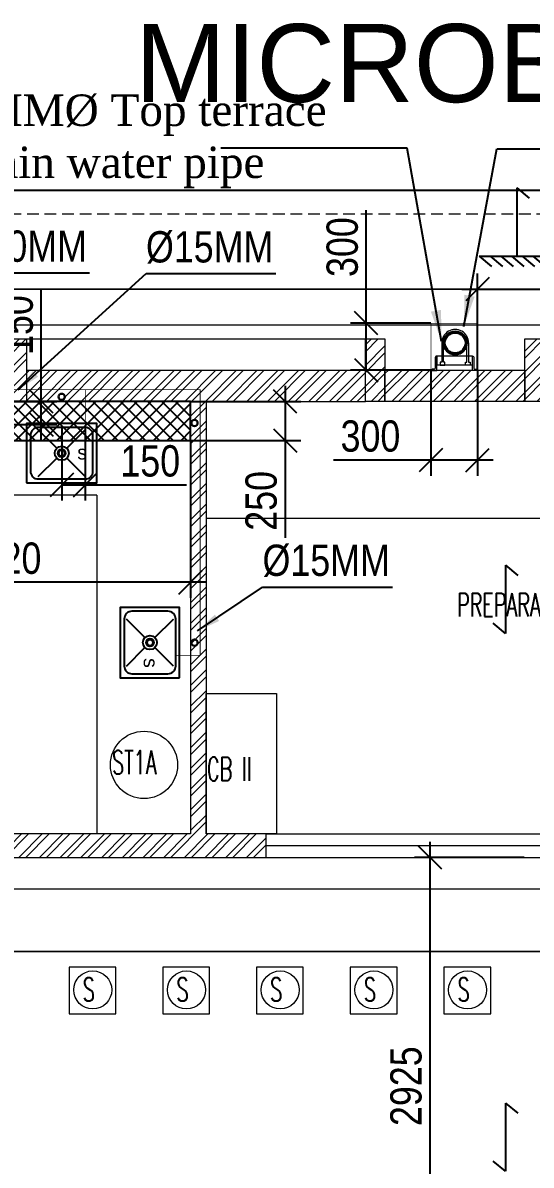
# Model space of a CAD drawing. Header units: inches. Extents: x 5899882 to 5988838, y -468923 to -96891.
# Drawn here: x 5946734 to 5949989, y -272692 to -265383 of the extents above; entities that cross this region are included whole.
import ezdxf

# ---------------------------------------------------------------- set-up
doc = ezdxf.new("R2010")
doc.units = ezdxf.units.IN
doc.header["$MEASUREMENT"] = 0
doc.linetypes.add('1', pattern=[0])
doc.linetypes.add('DASHED', pattern=[0.75, 0.5, -0.25])
doc.layers.get('Defpoints').update_dxf_attribs({"color": 8})
for name, color, linetype in [('0 slc Rwp sloape', 7, 'Continuous'), ('0- SLC ARCH LAYOUT', 7, 'Continuous'), ('0- SLC DIMENSION', 7, 'Continuous'), ('0- SLC HIDE BOX & CUTOUT', 6, 'Continuous'), ('0-SLC RCC 2ND. FLOOR', 7, 'Continuous'), ('0-SLC-40 MM Waste water pipe', 3, 'Continuous'), ('0-SLC-DOMESTIC LINE', 5, 'DOMESTIC_LINE'), ('0-SLC-Raised portion', 1, 'Continuous'), ('0-SLC-Toilet fixture', 5, 'Continuous'), ('CL', 7, 'Continuous'), ('P-TEXT', 7, 'Continuous'), ('rwp', 5, 'Continuous')]:
    doc.layers.add(name, color=color, linetype=linetype)
for name, color, linetype, lineweight in [('0-SLC-CLAMPS', 7, 'Continuous', 9), ('ARCL-HATCH-B', 8, 'Continuous', 5), ('ARLC-DOOR-W', 8, 'Continuous', 5), ('ARLC-ELE0', 8, 'Continuous', 9), ('ARLC-FUR (NOMN)', 8, 'Continuous', 9), ('ARLC-FURN', 8, 'Continuous', 9), ('ARLC-SINK', 8, 'Continuous', 9), ('ARLC-TEXT0', 8, 'Continuous', 20), ('ARLC-WALL', 8, 'Continuous', 15)]:
    doc.layers.add(name, color=color, linetype=linetype, lineweight=lineweight)
doc.styles.add('ARIAL', font='tahoma.ttf')
doc.styles.add('LT0050R', font='arial.ttf', dxfattribs={"height": 120})
doc.styles.add('RS', font='simplex8.shx', dxfattribs={"width": 0.6, "height": 150})
doc.styles.get("Standard").update_dxf_attribs({"font": 'arial.ttf'})
doc.styles.add('swis cn bt', font='swissc.ttf')
doc.linetypes.add('DOMESTIC_LINE', pattern='A,0.5,-0.2,["DWS",ARIAL,S=0.1,R=0,X=-0.1,Y=-0.05],-0.25', length=0.95)
doc.dimstyles.new('LT0050R', dxfattribs={"dimtxt": 120, "dimasz": 80, "dimexe": 80, "dimexo": 50, "dimgap": 80, "dimtad": 0, "dimdec": 0, "dimzin": 0, "dimdsep": 46, "dimtxsty": 'LT0050R', "dimblk": 'ARCHTICK', "dimcen": 1, "dimdle": 80, "dimclrd": 252, "dimclre": 252, "dimclrt": 240, "dimadec": 0, "dimazin": 0, "dimtfac": 1, "dimtdec": 0, "dimtofl": 0, "dimtmove": 1, "dimatfit": 3, "dimfxl": 1, "dimtolj": 1, "dimtzin": 0, "dimlwd": -1, "dimlwe": -1, "dimarcsym": 0})
doc.dimstyles.new('SLC', dxfattribs={"dimtxt": 200, "dimasz": 150, "dimexe": 100, "dimexo": 0, "dimgap": 50, "dimtad": 1, "dimdec": 0, "dimrnd": 5, "dimzin": 1, "dimdsep": 46, "dimtxsty": 'swis cn bt', "dimblk": 'OBLIQUE', "dimcen": 60, "dimdle": 100, "dimclrd": 256, "dimclre": 256, "dimclrt": 256, "dimazin": 0, "dimtfac": 1, "dimtdec": 0, "dimtofl": 0, "dimtmove": 0, "dimatfit": 3, "dimfxl": 0.18, "dimtolj": 1, "dimtzin": 0, "dimarcsym": 0})
doc.dimstyles.get("Standard").update_dxf_attribs({"dimtxt": 200, "dimasz": 200, "dimexe": 0.18, "dimexo": 0.0625, "dimgap": 0.09, "dimtad": 0, "dimdec": 0, "dimrnd": 5, "dimzin": 0, "dimdsep": 46, "dimtxsty": 'Standard', "dimblk": 'OBLIQUE', "dimcen": 0.09, "dimadec": 0, "dimazin": 0, "dimtfac": 1, "dimtdec": 0, "dimtofl": 0, "dimtmove": 0, "dimatfit": 3, "dimfxl": 1, "dimtolj": 1, "dimtzin": 0, "dimarcsym": 0})
pattern_1 = [(45, (-5806111.7, 109613.3), (-66.2912607, 66.2912607), []), (45, (-5806067.505, 109613.3), (-66.2912607, 66.2912607), [])]

# ---------------------------------------------------------------- blocks, each defined once
blk = doc.blocks.new('an80')
for points in [[(-46, 0), (-46, 66.3), (-51, 66.3), (-51, 76.3), (-35, 76.3), (-35, 66.3), (-40, 66.3), (-40, 0)], [(46, 0), (46, 66.3), (51, 66.3), (51, 76.3), (35, 76.3), (35, 66.3), (40, 66.3), (40, 0)]]:
    blk.add_lwpolyline(points)
for radius in [46, 40]:
    blk.add_arc((0, 0), radius, 180, 360)
blk = doc.blocks.new('176')
at = {"layer": '0-SLC-CLAMPS', "elevation": 0}
for points in [[(-108.6, 76.7), (-108.6, 80.1, 0.414214), (-114, 85.4), (-114, 85.4), (-114, 65.9), (-61.1, 65.9, 0.414214), (-66.4, 71.3), (-103.3, 71.3, -0.414214)], [(-108.6, -75.8), (-108.6, -79.2, -0.414214), (-114, -84.6), (-114, -84.6), (-114, -65.1), (-61.1, -65.1, -0.414214), (-66.4, -70.4), (-103.3, -70.4, 0.414214)]]:
    blk.add_lwpolyline(points, format="xyb", close=True, dxfattribs=at)
blk.add_lwpolyline([(-92.9, 65.9), (-92.9, -65.1), (-61.1, -65.1), (-61.1, 65.9)], close=True, dxfattribs=at)
at = {"layer": 'rwp', "color": 5, "const_width": 5.36, "elevation": 0}
blk.add_lwpolyline([(-12.5, -42.2, 1), (-12.5, 38.2, 1)], format="xyb", close=True, dxfattribs=at)
at = {"layer": 'rwp', "color": 5}
for radius in [42.9, 37.5]:
    blk.add_circle((-12.5, -2, 0), radius, dxfattribs=at)
at = {"layer": '0-SLC-CLAMPS', "color": 6, "xscale": 1.0714285714286, "yscale": 1.0714285714286, "zscale": 1.0714285714286, "rotation": 90}
blk.add_blockref('an80', (-12.5, -2, 0), dxfattribs=at)
blk = doc.blocks.new('sk')
for p, q in [((5826975.9, -135444.1), (5827094.1, -135562.3)), ((5827157.8, -135562.3), (5827275.9, -135444.1)), ((5826975.9, -135744.1), (5827094.1, -135625.9)), ((5827157.8, -135625.9), (5827275.9, -135744.1))]:
    blk.add_line(p, q)
for radius in [45, 25]:
    blk.add_circle((5827125.9, -135594.1), radius)
at = {"layer": 'ARLC-SINK'}
blk.add_lwpolyline([(5826900.9, -135784.1), (5827350.9, -135784.1), (5827350.9, -135404.1), (5826900.9, -135404.1)], close=True, dxfattribs=at)
blk.add_lwpolyline([(5826975.9, -135759.1), (5827275.9, -135759.1, 0.414214), (5827325.9, -135709.1), (5827325.9, -135479.1, 0.414214), (5827275.9, -135429.1), (5826975.9, -135429.1, 0.414214), (5826925.9, -135479.1), (5826925.9, -135709.1, 0.414214)], format="xyb", close=True, dxfattribs=at)
blk.add_text('s', height=90, dxfattribs=at).set_placement((5827225.2, -135634.2))
blk = doc.blocks.new('A$C3DAD2E9A')
at = {"layer": 'ARCL-HATCH-B'}
h = blk.add_hatch(dxfattribs=at)
h.set_pattern_fill('ANSI32', color=256, scale=250)
h.set_pattern_definition(pattern_1)
h.paths.add_polyline_path([(1572.2, 6641.5), (1447.2, 6641.5), (1447.2, 6396.5), (1447.2, 6396.5), (1447.2, 6316.5), (1447.2, 6241.5), (1572.2, 6241.5)])
h = blk.add_hatch(dxfattribs=at)
h.set_pattern_fill('ANSI32', color=256, scale=250)
h.set_pattern_definition(pattern_1)
h.paths.add_polyline_path([(3867.2, 6441.5), (3867.2, 6641.5), (3742.2, 6641.5), (3742.2, 6241.5), (3867.2, 6241.5)])
h = blk.add_hatch(dxfattribs=at)
h.set_pattern_fill('ANSI32', color=256, scale=250)
h.set_pattern_definition(pattern_1)
h.paths.add_polyline_path([(4887.2, 6641.5), (4762.2, 6641.5), (4762.2, 6241.5), (4887.2, 6241.5)])
h = blk.add_hatch(dxfattribs=at)
h.set_pattern_fill('ANSI32', color=256, scale=250)
h.set_pattern_definition(pattern_1)
h.paths.add_polyline_path([(3742.2, 6441.5), (1572.2, 6441.5), (1572.2, 6241.5), (3742.2, 6241.5)])
h = blk.add_hatch(dxfattribs=at)
h.set_pattern_fill('ANSI32', color=256, scale=250)
h.set_pattern_definition(pattern_1)
h.paths.add_polyline_path([(4762.2, 6441.5), (3867.2, 6441.5), (3867.2, 6241.5), (4762.2, 6241.5)])
h = blk.add_hatch(dxfattribs=at)
h.set_pattern_fill('ANSI32', color=256, scale=250)
h.set_pattern_definition(pattern_1)
h.paths.add_polyline_path([(3104.7, 3473.5), (2722.2, 3473.5), (2722.2, 6241.5), (2622.2, 6241.5), (2622.2, 3473.5), (1202.2, 3473.5), (1202.2, 3323.5), (3104.7, 3323.5)])
at = {"layer": 'ARLC-DOOR-W'}
for p, q in [((3104.7, 3473.5), (5504.7, 3473.5)), ((5504.7, 3398.5), (3104.7, 3398.5)), ((3104.7, 3323.5), (5504.7, 3323.5))]:
    blk.add_line(p, q, dxfattribs=at)
at = {"layer": 'ARLC-ELE0'}
blk.add_line((202.2, 6960), (8427.2, 6960), dxfattribs=at)
at = {"layer": 'ARLC-ELE0', "ltscale": 0.006}
blk.add_line((1572.2, 6641.5), (3742.2, 6641.5), dxfattribs=at)
at = {"layer": 'ARLC-FUR (NOMN)'}
for centre, radius in [((2324.2, 3915.6), 215.2), ((1996.1, 2476.1), 121.8), ((2596.1, 2476.1), 121.8), ((3196.1, 2476.1), 121.8), ((3796.1, 2476.1), 121.8), ((4396.1, 2476.1), 121.8)]:
    blk.add_circle(centre, radius, dxfattribs=at)
at = {"layer": 'ARLC-FURN'}
for p, q in [((202.2, 6241.5), (2622.2, 6241.5)), ((2022.2, 5641.5), (202.2, 5641.5)), ((2022.2, 5641.5), (2022.2, 3472)), ((8687.2, 5491.5), (2722.2, 5491.5))]:
    blk.add_line(p, q, dxfattribs=at)
for points in [[(3172.2, 4373.5), (3172.2, 3473.5), (2722.2, 3473.5), (2722.2, 4373.5)], [(1844.2, 2622), (1844.2, 2322), (2144.2, 2322), (2144.2, 2622)], [(2444.2, 2622), (2444.2, 2322), (2744.2, 2322), (2744.2, 2622)], [(3044.2, 2622), (3044.2, 2322), (3344.2, 2322), (3344.2, 2622)], [(3644.2, 2622), (3644.2, 2322), (3944.2, 2322), (3944.2, 2622)], [(4244.2, 2622), (4244.2, 2322), (4544.2, 2322), (4544.2, 2622)]]:
    blk.add_lwpolyline(points, close=True, dxfattribs=at)
blk.add_lwpolyline([(1202.2, 3323.5), (1202.2, 2723.5), (7537.2, 2723.5), (7537.2, 3323.5)], dxfattribs=at)
at = {"layer": 'ARLC-WALL'}
for p, q in [((1572.2, 6441.5), (3742.2, 6441.5)), ((1572.2, 6241.5), (3742.2, 6241.5)), ((4762.2, 6241.5), (3867.2, 6241.5))]:
    blk.add_line(p, q, dxfattribs=at)
at = {"layer": 'ARLC-WALL', "ltscale": 0.1}
for p, q in [((2622.2, 6241.5), (2622.2, 3473.5)), ((2722.2, 6241.5), (2722.2, 3473.5)), ((2622.2, 3473.5), (1202.2, 3473.5)), ((3104.7, 3473.5), (2722.2, 3473.5))]:
    blk.add_line(p, q, dxfattribs=at)
at = {"layer": 'ARLC-WALL'}
for points in [[(1572.2, 6641.5), (1572.2, 6241.5), (1447.2, 6241.5), (1447.2, 6641.5)], [(3867.2, 6641.5), (3867.2, 6241.5), (3742.2, 6241.5), (3742.2, 6641.5)], [(4887.2, 6641.5), (4887.2, 6241.5), (4762.2, 6241.5), (4762.2, 6641.5)], [(3867.2, 6441.5), (4762.2, 6441.5), (4762.2, 6241.5), (3867.2, 6241.5)]]:
    blk.add_lwpolyline(points, close=True, dxfattribs=at)
at = {"layer": 'ARLC-WALL', "ltscale": 0.1}
for points in [[(3104.7, 3473.5), (3104.7, 3323.5)], [(1202.2, 3323.5), (3104.7, 3323.5)]]:
    blk.add_lwpolyline(points, dxfattribs=at)
at = {"layer": 'ARLC-SINK'}
blk.add_blockref('sk', (-5825328.7, 141504.1), dxfattribs=at)
at = {"layer": 'ARLC-SINK', "rotation": 270}
blk.add_blockref('sk', (137956.3, 5831824.4), dxfattribs=at)
at = {"layer": 'ARLC-FUR (NOMN)', "style": 'RS', "width": 0.6}
for s, p in [('ST1A', (2119.3, 3857)), ('CB II', (2727.1, 3814.2)), ('S ', (1931.9, 2403.2)), ('S ', (2531.9, 2403.2)), ('S ', (3131.9, 2403.2)), ('S ', (3731.9, 2403.2)), ('S ', (4331.9, 2403.2))]:
    blk.add_text(s, height=150, dxfattribs=at).set_placement(p)
at = {"layer": 'ARLC-TEXT0', "style": 'RS', "width": 0.6}
blk.add_text('PREPARATION ROOM', height=150, dxfattribs=at).set_placement((4328, 4865.3))
at = {"layer": 'ARLC-TEXT0', "insert": (2267.3, 8656.1), "char_height": 500, "width": 10629.517, "attachment_point": 1}
blk.add_mtext('MICROBIOLOGY DEPARTMENT', dxfattribs=at)
blk = doc.blocks.new('sink22')
at = {"color": 0}
for p, q in [((-150, 150), (-31.8, 31.8)), ((-150, 150), (-31.8, 31.8)), ((31.8, 31.8), (150, 150)), ((31.8, 31.8), (150, 150)), ((-150, -150), (-31.8, -31.8)), ((-150, -150), (-31.8, -31.8)), ((31.8, -31.8), (150, -150)), ((31.8, -31.8), (150, -150))]:
    blk.add_line(p, q, dxfattribs=at)
blk.add_lwpolyline([(-225, -190), (225, -190), (225, 190), (-225, 190)], close=True, dxfattribs=at)
blk.add_lwpolyline([(-150, -165), (150, -165, 0.414214), (200, -115), (200, 115, 0.414214), (150, 165), (-150, 165, 0.414214), (-200, 115), (-200, -115, 0.414214)], format="xyb", close=True, dxfattribs=at)
for radius in [45, 45, 25, 25]:
    blk.add_circle((0, 0), radius, dxfattribs=at)
blk = doc.blocks.new('GYS')
for p, q in [((6635556, -325051.9), (6635556, -325488.3)), ((6635556, -325051.9), (6635635, -325117)), ((6635556, -325488.3), (6635477, -325423.2))]:
    blk.add_line(p, q)
blk = doc.blocks.new('A$C67844AE1')
at = {"color": 7}
for p, q in [((-218.2, 240.6), (-283.3, 161.6)), ((-218.2, 171.9), (-283.3, 92.9)), ((-218.2, 103.1), (-283.3, 24.1)), ((-218.2, 34.4), (-283.3, -44.6)), ((218.2, 0), (-218.2, 0)), ((218.2, 0), (153.1, -79)), ((-218.2, -34.4), (-283.3, -113.4)), ((-218.2, -103.1), (-283.3, -182.1)), ((-218.2, -171.9), (-283.3, -250.9)), ((-218.2, -240.6), (-283.3, -319.6))]:
    blk.add_line(p, q, dxfattribs=at)
at = {"layer": 'CL', "color": 7}
blk.add_line((-218.2, 240.6), (-218.2, -240.6), dxfattribs=at)
blk = doc.blocks.new('A$C77C3199A')
at = {"layer": 'ARLC-WALL', "color": 30, "linetype": 'DASHED', "ltscale": 150}
blk.add_line((17400, 7440), (200, 7440), dxfattribs=at)
at = {"layer": 'ARLC-WALL', "color": 30}
for p, q in [((8425, 6960), (200, 6960)), ((8425, 6730), (200, 6730)), ((8685, 3120), (200, 3120)), ((8685, 2720), (200, 2720))]:
    blk.add_line(p, q, dxfattribs=at)
at = {"layer": 'CL', "color": 0}
blk.add_line((17630, 7590), (200, 7590), dxfattribs=at)
at = {"color": 0}
for p in [(-6630917.5, 330245.5), (-6630917.5, 326804)]:
    blk.add_blockref('GYS', p, dxfattribs=at)
at = {"layer": 'CL', "color": 0, "rotation": 90}
blk.add_blockref('A$C67844AE1', (4711.6, 7388.8), dxfattribs=at)
blk = doc.blocks.new('_OBLIQUE')
at = {"color": 0, "linetype": 'ByBlock'}
blk.add_line((-0.5, -0.5), (0.5, 0.5), dxfattribs=at)
blk = doc.blocks.new('*D337')
at = {"layer": '0- SLC DIMENSION', "lineweight": -2, "transparency": 16777216}
for p, q in [((5948414, -267705.3), (5948414, -268055.3)), ((5947808.3, -267805.3), (5948514, -267805.3)), ((5947808.3, -268055.3), (5948514, -268055.3)), ((5948414, -268055.3), (5948414, -268677.8))]:
    blk.add_line(p, q, dxfattribs=at)
at = {"layer": 'Defpoints', "color": 0, "transparency": 16777216}
for p in [(5947808.3, -267805.3), (5947808.3, -268055.3), (5948414, -268055.3)]:
    blk.add_point(p, dxfattribs=at)
at = {"layer": '0- SLC DIMENSION', "lineweight": -2, "transparency": 16777216, "xscale": 150, "yscale": 150, "zscale": 150}
for p, rotation in [((5948414, -267805.3), 90), ((5948414, -268055.3), 270)]:
    blk.add_blockref('_OBLIQUE', p, dxfattribs=dict(at, rotation=rotation))
at = {"layer": '0- SLC DIMENSION', "transparency": 16777216, "insert": (5948261.2, -268441.5), "char_height": 200, "attachment_point": 5, "rotation": 90, "style": 'swis cn bt'}
blk.add_mtext('\\A1;250', dxfattribs=at)
blk = doc.blocks.new('*D338')
at = {"layer": '0- SLC DIMENSION', "lineweight": -2, "transparency": 16777216}
for p, q in [((5945388.3, -268055), (5945388.3, -269062.5)), ((5947808.3, -268055.3), (5947808.3, -269062.5)), ((5947908.3, -268962.5), (5945288.3, -268962.5))]:
    blk.add_line(p, q, dxfattribs=at)
at = {"layer": 'Defpoints', "color": 0, "transparency": 16777216}
for p in [(5945388.3, -268055), (5947808.3, -268055.3), (5945388.3, -268962.5)]:
    blk.add_point(p, dxfattribs=at)
at = {"layer": '0- SLC DIMENSION', "lineweight": -2, "transparency": 16777216, "xscale": 150, "yscale": 150, "zscale": 150, "rotation": 180}
blk.add_blockref('_OBLIQUE', (5945388.3, -268962.5), dxfattribs=at)
at = {"layer": '0- SLC DIMENSION', "lineweight": -2, "transparency": 16777216, "xscale": 150, "yscale": 150, "zscale": 150}
blk.add_blockref('_OBLIQUE', (5947808.3, -268962.5), dxfattribs=at)
at = {"layer": '0- SLC DIMENSION', "transparency": 16777216, "insert": (5946598.3, -268809.7), "char_height": 200, "attachment_point": 5, "style": 'swis cn bt'}
blk.add_mtext('\\A1;2420', dxfattribs=at)
blk = doc.blocks.new('*D339')
at = {"layer": '0- SLC DIMENSION', "lineweight": -2, "transparency": 16777216}
for p, q in [((5946852.5, -267805.1), (5946852.5, -267083.9)), ((5945579.7, -267805.1), (5946952.5, -267805.1)), ((5946852.5, -268053.5), (5946852.5, -267805.1)), ((5945488.3, -267953.5), (5946952.5, -267953.5))]:
    blk.add_line(p, q, dxfattribs=at)
at = {"layer": 'Defpoints', "color": 0, "transparency": 16777216}
for p in [(5945579.7, -267805.1), (5946852.5, -267805.1), (5945488.3, -267953.5)]:
    blk.add_point(p, dxfattribs=at)
at = {"layer": '0- SLC DIMENSION', "lineweight": -2, "transparency": 16777216, "xscale": 150, "yscale": 150, "zscale": 150}
for p, rotation in [((5946852.5, -267805.1), 90), ((5946852.5, -267953.5), 270)]:
    blk.add_blockref('_OBLIQUE', p, dxfattribs=dict(at, rotation=rotation))
at = {"layer": '0- SLC DIMENSION', "transparency": 16777216, "insert": (5946699.8, -267316.5), "char_height": 200, "attachment_point": 5, "rotation": 90, "style": 'swis cn bt'}
blk.add_mtext('\\A1;150', dxfattribs=at)
blk = doc.blocks.new('*D347')
at = {"layer": '0- SLC DIMENSION', "lineweight": -2, "transparency": 16777216}
for p, q in [((5949341.5, -273750.2), (5949341.5, -270623.1)), ((5949945.1, -270723.1), (5949241.5, -270723.1)), ((5949945.1, -273650.2), (5949241.5, -273650.2))]:
    blk.add_line(p, q, dxfattribs=at)
at = {"layer": 'Defpoints', "color": 0, "transparency": 16777216}
for p in [(5949341.5, -270723.1), (5949945.1, -270723.1), (5949945.1, -273650.2)]:
    blk.add_point(p, dxfattribs=at)
at = {"layer": '0- SLC DIMENSION', "lineweight": -2, "transparency": 16777216, "xscale": 150, "yscale": 150, "zscale": 150}
for p, rotation in [((5949341.5, -270723.1), 90), ((5949341.5, -273650.2), 270)]:
    blk.add_blockref('_OBLIQUE', p, dxfattribs=dict(at, rotation=rotation))
at = {"layer": '0- SLC DIMENSION', "transparency": 16777216, "insert": (5949188.7, -272186.6), "char_height": 200, "attachment_point": 5, "rotation": 90, "style": 'swis cn bt'}
blk.add_mtext('\\A1;2925', dxfattribs=at)
blk = doc.blocks.new('_ArchTick')
at = {"color": 0, "linetype": 'ByBlock', "const_width": 0.15}
blk.add_lwpolyline([(-0.5, -0.5), (0.5, 0.5)], dxfattribs=at)
blk = doc.blocks.new('*D419')
at = {"layer": '0- SLC DIMENSION', "lineweight": -2, "transparency": 16777216}
for p, q in [((5948933, -267305), (5948933, -266580.5)), ((5948933, -267605), (5948933, -267205)), ((5949347.5, -267305), (5948833, -267305)), ((5949347.5, -267605), (5948833, -267605))]:
    blk.add_line(p, q, dxfattribs=at)
at = {"layer": 'Defpoints', "color": 0, "transparency": 16777216}
for p in [(5949347.5, -267305), (5948933, -267605), (5949347.5, -267605)]:
    blk.add_point(p, dxfattribs=at)
at = {"layer": '0- SLC DIMENSION', "lineweight": -2, "transparency": 16777216, "xscale": 150, "yscale": 150, "zscale": 150}
for p, rotation in [((5948933, -267305), 90), ((5948933, -267605), 270)]:
    blk.add_blockref('_OBLIQUE', p, dxfattribs=dict(at, rotation=rotation))
at = {"layer": '0- SLC DIMENSION', "transparency": 16777216, "insert": (5948780.4, -266817.8), "char_height": 200, "attachment_point": 5, "rotation": 90, "style": 'swis cn bt'}
blk.add_mtext('\\A1;300', dxfattribs=at)
blk = doc.blocks.new('*D416')
at = {"layer": '0- SLC DIMENSION', "lineweight": -2, "transparency": 16777216}
for p, q in [((5949645.3, -267605), (5949645.3, -266986.5)), ((5953608.9, -267835), (5953608.9, -266986.5)), ((5949545.3, -267086.5), (5953708.9, -267086.5))]:
    blk.add_line(p, q, dxfattribs=at)
at = {"layer": 'Defpoints', "color": 0, "transparency": 16777216}
for p in [(5953608.9, -267086.5), (5949645.3, -267605), (5953608.9, -267835)]:
    blk.add_point(p, dxfattribs=at)
at = {"layer": '0- SLC DIMENSION', "lineweight": -2, "transparency": 16777216, "xscale": 150, "yscale": 150, "zscale": 150, "rotation": 180}
blk.add_blockref('_OBLIQUE', (5949645.3, -267086.5), dxfattribs=at)
at = {"layer": '0- SLC DIMENSION', "lineweight": -2, "transparency": 16777216, "xscale": 150, "yscale": 150, "zscale": 150}
blk.add_blockref('_OBLIQUE', (5953608.9, -267086.5), dxfattribs=at)
at = {"layer": '0- SLC DIMENSION', "transparency": 16777216, "insert": (5951627.1, -266933.9), "char_height": 200, "attachment_point": 5, "style": 'swis cn bt'}
blk.add_mtext('\\A1;3965', dxfattribs=at)
blk = doc.blocks.new('*D424')
at = {"layer": '0- SLC DIMENSION', "lineweight": -2, "transparency": 16777216}
for p, q in [((5949347.5, -267605), (5949347.5, -268280.5)), ((5949645.3, -267605), (5949645.3, -268280.5)), ((5949347.5, -268180.5), (5948722.9, -268180.5)), ((5949745.3, -268180.5), (5949347.5, -268180.5))]:
    blk.add_line(p, q, dxfattribs=at)
at = {"layer": 'Defpoints', "color": 0, "transparency": 16777216}
for p in [(5949347.5, -267605), (5949645.3, -267605), (5949347.5, -268180.5)]:
    blk.add_point(p, dxfattribs=at)
at = {"layer": '0- SLC DIMENSION', "lineweight": -2, "transparency": 16777216, "xscale": 150, "yscale": 150, "zscale": 150, "rotation": 180}
blk.add_blockref('_OBLIQUE', (5949347.5, -268180.5), dxfattribs=at)
at = {"layer": '0- SLC DIMENSION', "lineweight": -2, "transparency": 16777216, "xscale": 150, "yscale": 150, "zscale": 150}
blk.add_blockref('_OBLIQUE', (5949645.3, -268180.5), dxfattribs=at)
at = {"layer": '0- SLC DIMENSION', "transparency": 16777216, "insert": (5948960.2, -268027.9), "char_height": 200, "attachment_point": 5, "style": 'swis cn bt'}
blk.add_mtext('\\A1;300', dxfattribs=at)
blk = doc.blocks.new('*D582')
at = {"layer": '0- SLC DIMENSION', "lineweight": -2, "transparency": 16777216}
for p, q in [((5946983.3, -267971.5), (5946983.3, -268439.7)), ((5947133.3, -267971.5), (5947133.3, -268439.7)), ((5946983.3, -268339.7), (5947233.3, -268339.7)), ((5947133.3, -268339.7), (5947782.8, -268339.7))]:
    blk.add_line(p, q, dxfattribs=at)
at = {"layer": 'Defpoints', "color": 0, "transparency": 16777216}
for p in [(5946983.3, -267971.5), (5947133.3, -267971.5), (5946983.3, -268339.7)]:
    blk.add_point(p, dxfattribs=at)
at = {"layer": '0- SLC DIMENSION', "lineweight": -2, "transparency": 16777216, "xscale": 150, "yscale": 150, "zscale": 150, "rotation": 180}
blk.add_blockref('_OBLIQUE', (5946983.3, -268339.7), dxfattribs=at)
at = {"layer": '0- SLC DIMENSION', "lineweight": -2, "transparency": 16777216, "xscale": 150, "yscale": 150, "zscale": 150}
blk.add_blockref('_OBLIQUE', (5947133.3, -268339.7), dxfattribs=at)
at = {"layer": '0- SLC DIMENSION', "transparency": 16777216, "insert": (5947550.2, -268187.1), "char_height": 200, "attachment_point": 5, "style": 'swis cn bt'}
blk.add_mtext('\\A1;150', dxfattribs=at)

msp = doc.modelspace()

# ---------------------------------------------------------------- block references
at = {"layer": '0- SLC ARCH LAYOUT'}
msp.add_blockref('A$C3DAD2E9A', (5945186.1, -274046.5), dxfattribs=at)

# ---------------------------------------------------------------- next in the draw order: hatches: boundary and pattern name
at = {"layer": '0-SLC-Raised portion'}
h = msp.add_hatch(dxfattribs=at)
h.set_pattern_fill('ANSI37', color=256, scale=500, angle=360)
h.set_pattern_definition([(45, (5347653.697, 2506164.64), (-44.1941738, 44.1941738), []), (135, (5347653.697, 2506164.64), (-44.1941738, -44.1941738), [])])
h.paths.add_polyline_path([(5947808.3, -268055.3), (5947808.3, -267805.3), (5945388.3, -267805), (5945388.3, -268055)])

# ---------------------------------------------------------------- next in the draw order: linework, layer by layer
at = {"layer": '0- SLC HIDE BOX & CUTOUT', "const_width": 5}
msp.add_lwpolyline([(5949645.3, -267305), (5949347.5, -267305), (5949347.5, -267605), (5949645.3, -267605)], close=True, dxfattribs=at)
at = {"layer": '0-SLC-40 MM Waste water pipe', "lineweight": 30}
for centre in [(5946983.3, -267775.6), (5947833.3, -267943.4), (5946983.3, -268136.5), (5947548.3, -269348.1), (5947833.3, -269348.1)]:
    msp.add_circle(centre, 20, dxfattribs=at)
at = {"layer": '0-SLC-DOMESTIC LINE', "color": 5, "linetype": '1', "const_width": 5}
for points in [[(5945538.6, -266870.3), (5945538.6, -267730), (5947870, -267730), (5947870, -269430.5), (5947713.3, -269430.5)], [(5947135, -267971.5), (5947135, -267730)]]:
    msp.add_lwpolyline(points, dxfattribs=at)
at = {"layer": '0-SLC-Raised portion'}
msp.add_lwpolyline([(5947808.3, -268055.3), (5947808.3, -267805.3), (5945388.3, -267805), (5945388.3, -268055)], close=True, dxfattribs=at)

# ---------------------------------------------------------------- next in the draw order: block references
at = {"layer": '0-SLC RCC 2ND. FLOOR'}
msp.add_blockref('A$C77C3199A', (5945186.1, -274046.5), dxfattribs=at)
at = {"layer": '0-SLC-CLAMPS', "xscale": 1.744186046511625, "yscale": 1.744186046511625, "zscale": 1.744186046511625, "rotation": 89.99999999999999}
msp.add_blockref('176', (5949499.3, -267409.2, 0), dxfattribs=at)
at = {"layer": '0-SLC-Toilet fixture', "color": 140}
msp.add_blockref('sink22', (5946983.3, -268136.5), dxfattribs=at)
at = {"layer": '0-SLC-Toilet fixture', "color": 140, "rotation": 90}
msp.add_blockref('sink22', (5947548.3, -269348.1), dxfattribs=at)

# ---------------------------------------------------------------- next in the draw order: texts
at = {"layer": '0-SLC-DOMESTIC LINE', "linetype": '1', "char_height": 200, "width": 687.595, "attachment_point": 1}
for s, insert in [('{\\fSwis721 Cn BT|b0|i0|c0|p34;%%C20MM}', (5946329.7, -266711.6)), ('{\\fSwis721 Cn BT|b0|i0|c0|p34;%%C15MM}', (5947523, -266716)), ('{\\fSwis721 Cn BT|b0|i0|c0|p34;%%C15MM}', (5948269.3, -268721.5))]:
    msp.add_mtext(s, dxfattribs=dict(at, insert=insert))
at = {"layer": 'P-TEXT', "color": 7, "char_height": 200, "width": 3434.546, "attachment_point": 4, "rotation": 360}
for insert in [(5945573.6, -266140.1), (5945573.6, -266141.6)]:
    msp.add_mtext('\\pi438.42;{\\fTimes New Roman|b0|i0|c0|p18;\\C3;150MMØ Top terrace\\P\\pi820.8; rain water pipe }', dxfattribs=dict(at, insert=insert))

# ---------------------------------------------------------------- next in the draw order: dimensions: what is measured, and where the dimension line sits
at = {"layer": '0- SLC DIMENSION'}
dim = msp.add_linear_dim(base=(5948933, -267605), p1=(5949347.5, -267305), p2=(5949347.5, -267605), angle=270, dimstyle='SLC', override={"dimfxl": 0}, dxfattribs=at)
dim.commit()
dim.dimension.update_dxf_attribs({"geometry": '*D419', "text_midpoint": (5948933, -266817.8), "dimtype": 161})
for base, p2, picture, middle in [((5953608.9, -267086.5), (5953608.9, -267835), '*D416', (5951627.1, -266933.9)), ((5949347.5, -268180.5), (5949347.5, -267605), '*D424', (5948960.2, -268027.9))]:
    dim = msp.add_linear_dim(base=base, p1=(5949645.3, -267605), p2=p2, dimstyle='SLC', override={"dimfxl": 0}, dxfattribs=at)
    dim.commit()
    dim.dimension.update_dxf_attribs({"geometry": picture, "text_midpoint": middle})
at = {"layer": '0- SLC DIMENSION', "color": 1}
dim = msp.add_linear_dim(base=(5946852.5, -267805.1), p1=(5945488.3, -267953.5), p2=(5945579.7, -267805.1), angle=90, dimstyle='SLC', dxfattribs=at)
dim.commit()
dim.dimension.update_dxf_attribs({"geometry": '*D339', "text_midpoint": (5946852.5, -267316.5), "dimtype": 160})
for base, p1, p2, picture, middle in [((5948414, -268055.3), (5947808.3, -267805.3), (5947808.3, -268055.3), '*D337', (5948261.2, -268441.5)), ((5949341.5, -270723.1), (5949945.1, -273650.2), (5949945.1, -270723.1), '*D347', (5949188.7, -272186.6))]:
    dim = msp.add_linear_dim(base=base, p1=p1, p2=p2, angle=90, dimstyle='SLC', dxfattribs=at)
    dim.commit()
    dim.dimension.update_dxf_attribs({"geometry": picture, "text_midpoint": middle})
dim = msp.add_linear_dim(base=(5946983.3, -268339.7), p1=(5947133.3, -267971.5), p2=(5946983.3, -267971.5), dimstyle='SLC', dxfattribs=at)
dim.commit()
dim.dimension.update_dxf_attribs({"geometry": '*D582', "text_midpoint": (5947550.2, -268339.7), "dimtype": 160})
dim = msp.add_linear_dim(base=(5945388.3, -268962.5), p1=(5947808.3, -268055.3), p2=(5945388.3, -268055), dimstyle='SLC', dxfattribs=at)
dim.commit()
dim.dimension.update_dxf_attribs({"geometry": '*D338', "text_midpoint": (5946598.3, -268809.7)})

# ---------------------------------------------------------------- next in the draw order: leaders
at = {"layer": '0 slc Rwp sloape', "color": 2}
msp.add_leader([(5949414.9, -267421.9), (5949194.9, -266185.6), (5948001.5, -266185.6)], dimstyle='Standard', override={"dimasz": 200, "dimclrd": 3, "dimfxl": 0.18}, dxfattribs=at)
at = {"layer": '0- SLC HIDE BOX & CUTOUT'}
msp.add_leader([(5949558.2, -267325.8), (5949769, -266189.5), (5951308.5, -266189.5)], dimstyle='LT0050R', override={"dimasz": 200, "dimclrd": 256, "dimfxl": 160}, dxfattribs=at)
at = {"layer": '0-SLC-DOMESTIC LINE', "linetype": '1'}
for points in [[(5945538.6, -267405), (5946329.7, -266983.1), (5947160.9, -266983.1)], [(5946704.3, -267730), (5947523, -266987.5), (5948354.2, -266987.5)], [(5947853.3, -269273.5), (5948269.3, -268993), (5949100.5, -268993)]]:
    msp.add_leader(points, dimstyle='SLC', override={"dimgap": 50, "dimtad": 0, "dimfxlon": 1}, dxfattribs=at)

doc.saveas('drawing.dxf')
